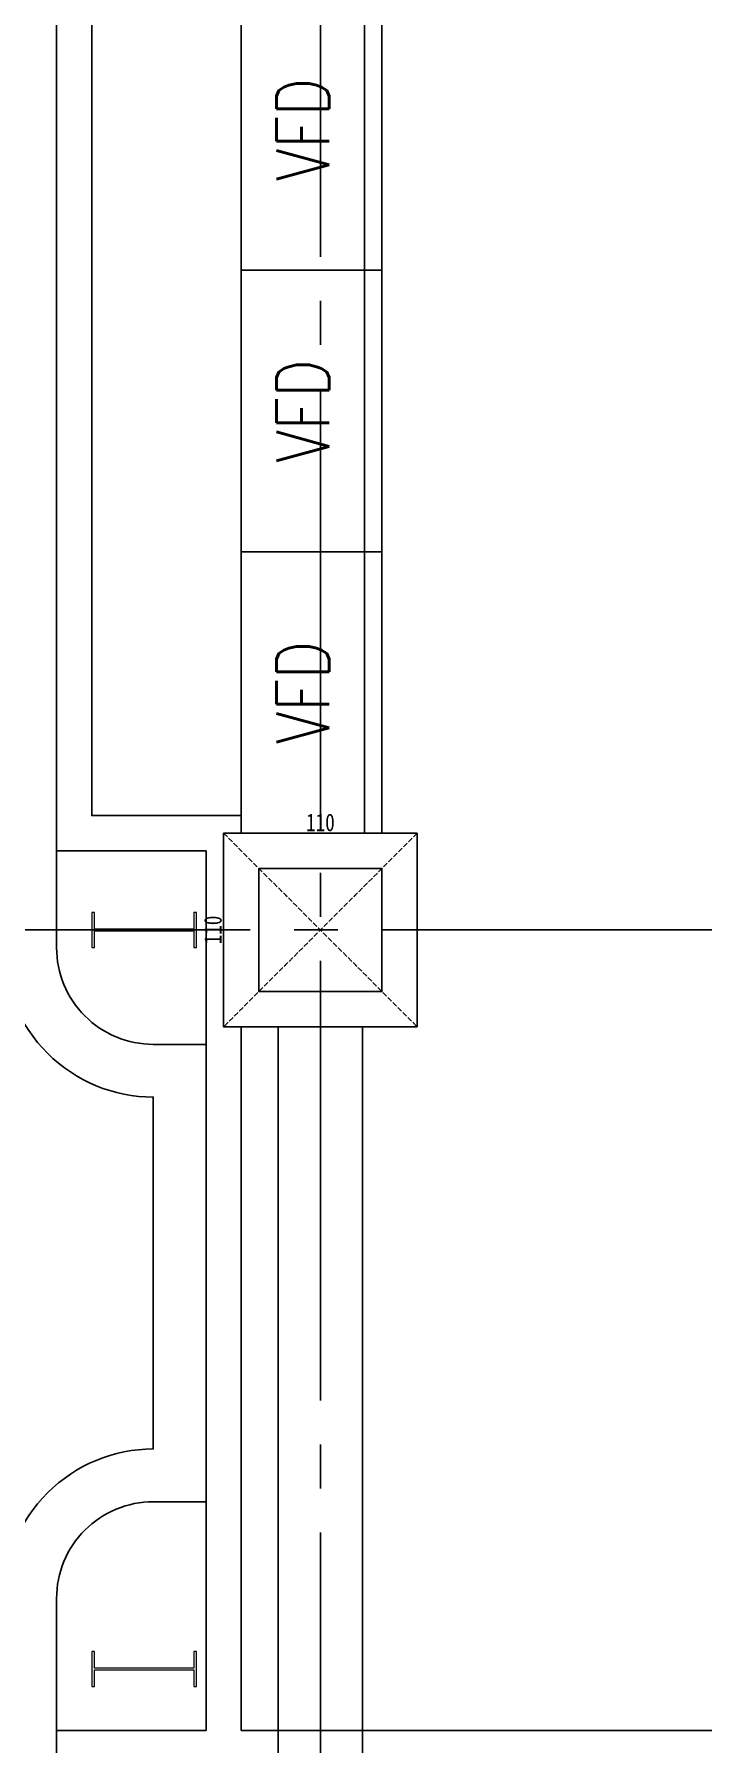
# Model space of a CAD drawing. Extents: x -18489 to 195597, y -1599 to 112111.
# Drawn here: x -17441 to -17061, y 1360 to 2332 of the extents above; entities that cross this region are included whole.
import ezdxf
from ezdxf.enums import TextEntityAlignment as Align

# ---------------------------------------------------------------- set-up
doc = ezdxf.new("R2010")
doc.units = 0
doc.header["$LTSCALE"] = 100
doc.linetypes.add('X-CUB3-L10$0$COL-CEN-LIN', pattern=[3.25, 2.5, -0.25, 0.25, -0.25])
doc.linetypes.add('X-CUB3-L10$0$HIDDEN', pattern=[0.4, 0.3, -0.1])
for name, color, linetype in [('188K-SM-03-F10-MECH-EQ-Y2257103$0$0 Xref', 8, 'Continuous'), ('188K-SM-03-F10-MECH-EQ-Y2257103$0$Micron CUP L10 HVAC EQU$0$M-MECH-EQU', 136, 'Continuous'), ('188K-SM-03-F10-MECH-EQ-Y2257103$0$Micron CUP L10 HVAC EQU$0$M-PHASE1 AREA', 252, 'Continuous'), ('X-CUB3-L10$0$BEAM-RC(P)', 8, 'Continuous'), ('X-CUB3-L10$0$CCL', 8, 'X-CUB3-L10$0$COL-CEN-LIN'), ('X-CUB3-L10$0$COL', 8, 'Continuous'), ('X-CUB3-L10$0$COL-S', 8, 'Continuous'), ('X-CUB3-L10$0$WALL-DR', 8, 'Continuous'), ('X-CUB3-L10$0$WALL-G', 8, 'Continuous')]:
    doc.layers.add(name, color=color, linetype=linetype)
doc.styles.add('188K-SM-03-F10-MECH-EQ-Y2257103$0$Micron CUP L10 HVAC EQU$0$AA-TXT', font='simplex.shx', dxfattribs={"bigfont": 'china.shx'})
doc.styles.add('X-CUB3-L10$0$DIM', font='', dxfattribs={"width": 0.8})
doc.styles.get('X-CUB3-L10$0$DIM').set_extended_font_data('MingLiU')
doc.dimstyles.new('X-CUB3-L10$0$JJP_005_defpoint', dxfattribs={"dimtxt": 20, "dimasz": 0.5, "dimexe": 0.5, "dimexo": 0.5, "dimgap": 0.5, "dimtad": 1, "dimdsep": 46, "dimtxsty": 'X-CUB3-L10$0$DIM', "dimblk": 'X-CUB3-L10$0$_None', "dimcen": 10, "dimclrd": 256, "dimclre": 256, "dimclrt": 256, "dimadec": 0, "dimazin": 0, "dimtfac": 1, "dimtix": 1, "dimtmove": 2, "dimatfit": 3, "dimldrblk": 'X-CUB3-L10$0$_None', "dimfxl": 0.5, "dimtolj": 1, "dimtzin": 0, "dimarcsym": 0})

# ---------------------------------------------------------------- blocks, each defined once
blk = doc.blocks.new('*D439')
at = {"layer": 'DefPoints', "lineweight": -2, "transparency": 16777216}
blk.add_line((0, 0), (110, 0), dxfattribs=at)
at = {"layer": 'DefPoints', "color": 0, "transparency": 16777216}
for p in [(0, 0), (110, 0), (110, 0)]:
    blk.add_point(p, dxfattribs=at)
at = {"layer": 'DefPoints', "transparency": 16777216, "insert": (55, 6.07), "char_height": 10, "attachment_point": 5, "style": 'X-CUB3-L10$0$DIM'}
blk.add_mtext('\\A1;110', dxfattribs=at)
blk = doc.blocks.new('X-CUB3-L10$0$_None')
blk = doc.blocks.new('*D440')
at = {"layer": 'DefPoints', "lineweight": -2, "transparency": 16777216}
blk.add_line((0, 0), (0, -110), dxfattribs=at)
at = {"layer": 'DefPoints', "color": 0, "transparency": 16777216}
for p in [(0, 0), (0, -110), (0, -110)]:
    blk.add_point(p, dxfattribs=at)
at = {"layer": 'DefPoints', "transparency": 16777216, "insert": (-6.07, -55), "char_height": 10, "attachment_point": 5, "rotation": 90, "style": 'X-CUB3-L10$0$DIM'}
blk.add_mtext('\\A1;110', dxfattribs=at)
blk = doc.blocks.new('188K-SM-03-F10-MECH-EQ-Y2257103$0$Micron CUP L10 HVAC EQU$0$A$C0c53ceb0')
at = {"layer": '188K-SM-03-F10-MECH-EQ-Y2257103$0$Micron CUP L10 HVAC EQU$0$M-PHASE1 AREA'}
for p, q in [((-11100, 12799.99999), (-11100, 14399.99999)), ((-11100, 11199.99999), (-11100, 12799.99999)), ((-11100, 9599.99999), (-11100, 11199.99999))]:
    blk.add_line(p, q, dxfattribs=at)
for points in [[(-11000, 12799.99999), (-11800, 12799.99999), (-11800, 14399.99999), (-11000, 14399.99999)], [(-11000, 11199.99999), (-11800, 11199.99999), (-11800, 12799.99999), (-11000, 12799.99999)], [(-11000, 9599.99999), (-11800, 9599.99999), (-11800, 11199.99999), (-11000, 11199.99999)]]:
    blk.add_lwpolyline(points, close=True, dxfattribs=at)
at = {"layer": '188K-SM-03-F10-MECH-EQ-Y2257103$0$Micron CUP L10 HVAC EQU$0$M-PHASE1 AREA', "style": '188K-SM-03-F10-MECH-EQ-Y2257103$0$Micron CUP L10 HVAC EQU$0$AA-TXT', "width": 0.8}
for p in [(-11450, 13599.99999), (-11450, 11999.99999), (-11450, 10399.99999)]:
    blk.add_text('VFD', height=300, rotation=90, dxfattribs=at).set_placement(p, align=Align.MIDDLE_CENTER)
blk = doc.blocks.new('188K-SM-03-F10-MECH-EQ-Y2257103$0$Micron CUP L10 HVAC EQU')
at = {"layer": '188K-SM-03-F10-MECH-EQ-Y2257103$0$Micron CUP L10 HVAC EQU$0$M-MECH-EQU'}
blk.add_blockref('188K-SM-03-F10-MECH-EQ-Y2257103$0$Micron CUP L10 HVAC EQU$0$A$C0c53ceb0', (-206166.7, 2082.2), dxfattribs=at)
blk = doc.blocks.new('188K-SM-03-F10-MECH-EQ-Y2257103')
at = {"layer": '188K-SM-03-F10-MECH-EQ-Y2257103$0$0 Xref', "xscale": 0.1, "yscale": 0.1, "zscale": 0.1}
blk.add_blockref('188K-SM-03-F10-MECH-EQ-Y2257103$0$Micron CUP L10 HVAC EQU', (4473.52, 709.2), dxfattribs=at)
blk = doc.blocks.new('*U438')
at = {"layer": 'DefPoints', "linetype": 'X-CUB3-L10$0$HIDDEN', "ltscale": 0.1}
for p, q in [((110, 0), (0, -110)), ((0, 0), (110, -110))]:
    blk.add_line(p, q, dxfattribs=at)
at = {"layer": 'X-CUB3-L10$0$COL', "ltscale": 0.1}
blk.add_lwpolyline([(0, 0), (110, 0), (110, -110), (0, -110)], close=True, dxfattribs=at)
at = {"layer": 'DefPoints'}
dim = blk.add_linear_dim(base=(110, 0), p1=(0, 0), p2=(110, 0), dimstyle='X-CUB3-L10$0$JJP_005_defpoint', override={"dimtxt": 10}, dxfattribs=at)
dim.commit()
dim.dimension.update_dxf_attribs({"geometry": '*D439', "text_midpoint": (55, 6.067)})
dim = blk.add_linear_dim(base=(0, -110), p1=(0, 0), p2=(0, -110), angle=90, dimstyle='X-CUB3-L10$0$JJP_005_defpoint', override={"dimtxt": 10}, dxfattribs=at)
dim.commit()
dim.dimension.update_dxf_attribs({"geometry": '*D440', "text_midpoint": (-6.067, -55)})
blk = doc.blocks.new('X-CUB3-L10$0$CUB3-10')
at = {"layer": 'X-CUB3-L10$0$CCL'}
for p, q in [((-4440, 0), (-4440, 9982.459)), ((720, 2542.459), (-5160, 2542.459))]:
    blk.add_line(p, q, dxfattribs=at)
at = {"layer": 'X-CUB3-L10$0$COL-S'}
blk.add_lwpolyline([(-4475, 2577.459), (-4405, 2577.459), (-4405, 2507.459), (-4475, 2507.459)], close=True, dxfattribs=at)
at = {"layer": 'X-CUB3-L10$0$COL'}
blk.add_blockref('*U438', (-4495, 2597.459), dxfattribs=at)
blk = doc.blocks.new('X-CUB3-L10')
at = {"layer": 'X-CUB3-L10$0$BEAM-RC(P)'}
for p, q in [((-17302.15, 1767.46), (-17302.15, 917.46)), ((-17254.15, 1767.46), (-17254.15, 917.46))]:
    blk.add_line(p, q, dxfattribs=at)
at = {"layer": 'X-CUB3-L10$0$COL-S'}
blk.add_lwpolyline([(-17313.15, 1857.46), (-17243.15, 1857.46), (-17243.15, 1787.46), (-17313.15, 1787.46)], close=True, dxfattribs=at)
at = {"layer": 'X-CUB3-L10$0$COL-S', "color": 2, "lineweight": 0, "ltscale": 10, "flags": 128}
for points in [[(-17408.15, 1832.41), (-17408.15, 1812.51), (-17406.65, 1812.51), (-17406.65, 1821.96), (-17350.05, 1821.96), (-17350.05, 1812.51), (-17348.55, 1812.51), (-17348.55, 1832.41), (-17350.05, 1832.41), (-17350.05, 1822.96), (-17406.65, 1822.96), (-17406.65, 1832.41)], [(-17408.15, 1412.41), (-17408.15, 1392.51), (-17406.65, 1392.51), (-17406.65, 1401.96), (-17350.05, 1401.96), (-17350.05, 1392.51), (-17348.55, 1392.51), (-17348.55, 1412.41), (-17350.05, 1412.41), (-17350.05, 1402.96), (-17406.65, 1402.96), (-17406.65, 1412.41)]]:
    blk.add_lwpolyline(points, close=True, dxfattribs=at)
at = {"layer": 'X-CUB3-L10$0$WALL-DR'}
for p, q in [((-17428.15, 1867.46), (-17428.15, 6702.46)), ((-17323.15, 1887.46), (-17323.15, 1877.46)), ((-17428.15, 1867.46), (-17343.15, 1867.46)), ((-17343.15, 1867.46), (-17343.15, 1367.46)), ((-17323.15, 1767.46), (-17323.15, 1367.46)), ((-17428.15, 1367.46), (-17343.15, 1367.46)), ((-17323.15, 1367.46), (-16158.15, 1367.46))]:
    blk.add_line(p, q, dxfattribs=at)
blk.add_lwpolyline([(-17213.15, 6737.46), (-17373.15, 6737.46, 0.414214), (-17408.15, 6702.46), (-17408.15, 1887.46), (-17323.15, 1887.46)], format="xyb", dxfattribs=at)
at = {"layer": 'X-CUB3-L10$0$WALL-G'}
for points in [[(-16153.15, 807.46), (-16153.15, 797.46), (-16014.15, 797.46), (-16014.15, 767.46), (-16153.15, 767.46), (-16153.15, 643.46, -0.414214), (-16353.15, 443.46), (-17258.15, 443.46, -0.414214), (-17458.15, 643.46), (-17458.15, 1442.46, -0.414214), (-17373.15, 1527.46), (-17373.15, 1727.46, -0.414214), (-17458.15, 1812.46), (-17458.15, 6702.46, -0.414214)], [(-17428.15, 6702.46), (-17428.15, 1812.46, 0.414214), (-17373.15, 1757.46), (-17373.15, 1757.46), (-17343.15, 1757.46), (-17343.15, 1497.46), (-17373.15, 1497.46, 0.414214), (-17428.15, 1442.46), (-17428.15, 643.46, 0.414214), (-17258.15, 473.46), (-16353.15, 473.46, 0.414214), (-16183.15, 643.46), (-16183.15, 807.46)]]:
    blk.add_lwpolyline(points, format="xyb", dxfattribs=at)
at = {"layer": 'X-CUB3-L10$0$CCL'}
blk.add_blockref('X-CUB3-L10$0$CUB3-10', (-12838.15, -720), dxfattribs=at)
at = {"layer": 'X-CUB3-L10$0$COL'}
blk.add_blockref('*U438', (-17333.15, 1877.46), dxfattribs=at)

msp = doc.modelspace()

# ---------------------------------------------------------------- block references
msp.add_blockref('X-CUB3-L10', (0, 0))

# ---------------------------------------------------------------- next in the draw order: block references
msp.add_blockref('188K-SM-03-F10-MECH-EQ-Y2257103', (0, 0))

doc.saveas('drawing.dxf')
